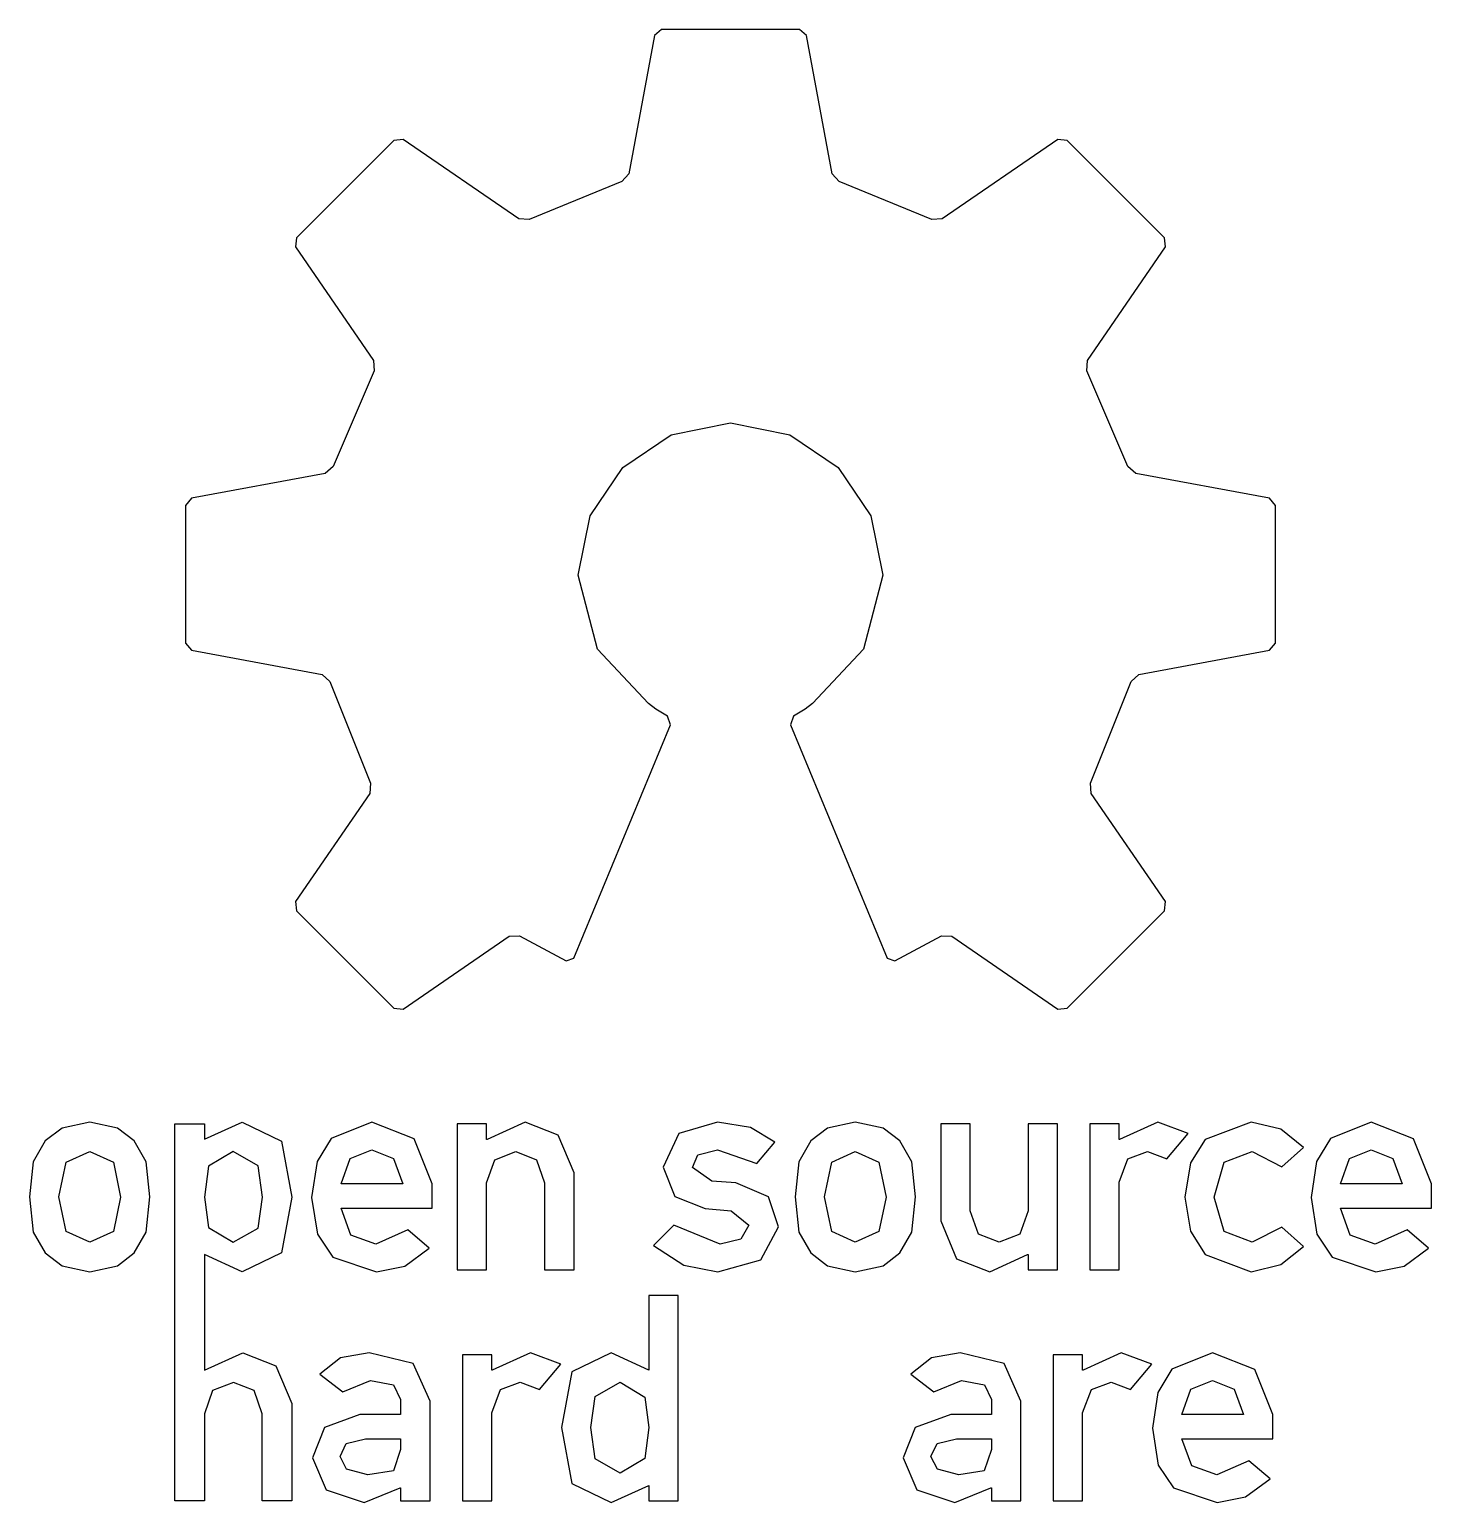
# Model space of a CAD drawing. Extents: x 0 to 48.6, y -22.9 to 28.2.
import ezdxf

# ---------------------------------------------------------------- set-up
doc = ezdxf.new("R2010")
doc.units = 0
doc.layers.get('0').update_dxf_attribs({"linetype": 'CONTINUOUS'})

msp = doc.modelspace()

# ---------------------------------------------------------------- linework, layer by layer
at = {"color": 7}
for points in [[(42.992604, 11.965093), (38.353153, 12.827847), (38.078551, 13.064067), (36.656433, 16.381871), (36.679011, 16.740576), (39.382136, 20.680398), (39.352502, 21.001002), (35.976278, 24.377227), (35.655956, 24.40686), (31.646989, 21.655758), (31.286591, 21.629793), (28.070387, 22.94636), (27.83332, 23.217858), (26.940087, 28.016482), (26.692578, 28.222222), (21.917378, 28.222222), (21.670151, 28.016482), (20.7772, 23.217858), (20.540133, 22.94636), (17.323647, 21.629793), (16.963249, 21.655758), (12.954564, 24.40686), (12.63396, 24.377227), (9.257453, 21.001002), (9.22782, 20.680398), (11.931227, 16.740576), (11.953522, 16.381871), (10.531122, 13.064067), (10.25652, 12.827847), (5.617351, 11.965093), (5.411611, 11.717302), (5.411893, 6.942384), (5.617633, 6.694593), (10.143067, 5.852442), (10.411742, 5.614529), (11.824547, 2.08534), (11.797736, 1.724942), (9.227256, -2.020993), (9.256889, -2.34188), (12.633678, -5.718104), (12.954282, -5.747738), (16.633896, -3.222131), (16.986673, -3.209996), (18.609451, -4.076418), (18.876151, -3.978204), (22.222178, 4.106616), (22.123964, 4.408876), (21.717847, 4.657513), (21.461024, 4.854222), (19.693149, 6.729236), (19.024036, 9.302327), (19.439048, 11.357822), (20.57079, 13.036338), (22.24932, 14.168014), (24.304696, 14.582987), (26.360027, 14.168014), (28.03846, 13.036338), (29.170105, 11.357822), (29.585073, 9.302327), (28.916066, 6.729236), (27.148084, 4.854222), (26.891827, 4.657513), (26.485709, 4.408876), (26.387496, 4.106616), (29.73324, -3.978487), (29.99994, -4.0767), (31.622718, -3.210278), (31.975496, -3.222413), (35.655391, -5.74802), (35.975713, -5.718387), (39.352502, -2.342162), (39.382136, -2.021276), (36.811373, 1.72466), (36.784844, 2.085058), (38.197649, 5.614247), (38.466042, 5.85216), (42.991476, 6.694311), (43.197216, 6.942102), (43.19778, 11.71702), (42.992604, 11.965093)], [(0, -12.2555), (0.128587, -13.48105), (0.549487, -14.204527), (1.128113, -14.645428), (2.089009, -14.85392), (3.049658, -14.645428), (3.628249, -14.204527), (4.049289, -13.480944), (4.178018, -12.2555), (4.049289, -11.038487), (3.628249, -10.316351), (3.049658, -9.875167), (2.089009, -9.666393), (1.128113, -9.875167), (0.549487, -10.316351), (0.128587, -11.038593), (0, -12.2555)], [(5.044158, -22.798193), (5.044158, -9.726789), (6.067496, -9.726789), (6.067496, -10.25652), (7.377007, -9.666676), (8.736471, -10.326511), (9.096022, -12.26566), (8.736471, -14.194367), (7.377007, -14.854202), (6.067496, -14.25448), (6.063827, -18.270502), (7.402971, -17.67078), (8.543643, -18.119231), (9.092071, -19.429589), (9.092071, -22.798193), (8.072684, -22.798193), (8.072684, -19.779827), (7.786546, -18.976234), (7.073053, -18.690167), (6.351058, -18.976234), (6.063827, -19.779827), (6.063827, -22.798193), (5.044158, -22.798193), (5.044158, -22.798193)], [(13.961251, -12.645249), (13.961251, -11.805638), (13.336623, -10.244843), (11.872524, -9.666393), (10.460567, -10.232531), (9.972128, -11.037041), (9.783516, -12.275256), (9.988713, -13.555067), (10.518105, -14.34405), (12.032262, -14.85392), (13.014325, -14.661515), (13.861344, -14.034347), (13.12164, -13.404991), (12.012507, -13.894929), (11.145238, -13.581239), (10.802902, -12.645249), (13.961251, -12.645249), (13.961251, -12.645249)], [(14.831342, -14.793807), (15.850729, -14.793807), (15.850729, -11.776004), (16.138102, -10.972412), (16.860238, -10.686344), (17.573731, -10.972412), (17.859869, -11.776004), (17.859869, -14.793807), (18.879256, -14.793807), (18.879256, -11.425767), (18.330827, -10.114915), (17.190156, -9.666393), (15.871049, -10.266116), (15.850729, -10.266116), (15.850729, -9.726507), (14.831342, -9.726507), (14.831342, -14.793807), (14.831342, -14.793807)], [(21.63572, -13.9446), (22.686504, -14.628001), (23.864711, -14.854202), (25.356432, -14.445721), (25.963598, -13.294924), (25.622673, -12.258146), (24.494349, -11.775722), (23.654738, -11.716173), (22.985307, -11.236113), (23.176406, -10.800292), (23.854551, -10.626513), (25.214298, -11.096131), (25.843653, -10.356991), (24.995329, -9.854494), (23.854269, -9.666958), (22.50881, -10.060517), (21.965356, -11.226236), (22.380152, -12.245622), (23.424444, -12.665569), (24.324169, -12.745438), (24.943929, -13.245253), (24.661389, -13.731134), (23.944298, -13.894647), (22.345227, -13.245253), (21.63572, -13.9446), (21.63572, -13.9446)], [(26.543282, -12.2555), (26.672152, -13.48105), (27.093333, -14.204527), (27.671783, -14.645428), (28.632291, -14.85392), (29.593293, -14.645428), (30.171813, -14.204527), (30.592713, -13.480944), (30.7213, -12.2555), (30.592713, -11.038487), (30.171813, -10.316351), (29.593293, -9.875167), (28.632291, -9.666393), (27.671783, -9.875167), (27.093333, -10.316351), (26.672152, -11.038593), (26.543282, -12.2555)], [(36.757187, -14.793807), (37.776856, -14.793807), (37.776856, -11.745524), (38.084054, -10.938404), (38.766327, -10.686062), (39.43604, -10.935829), (40.175744, -10.056142), (39.116282, -9.666393), (37.796611, -10.266116), (37.776856, -10.266116), (37.776856, -9.726507), (36.757187, -9.726507), (36.757187, -14.793807), (36.757187, -14.793807)], [(43.422429, -13.305084), (42.393447, -13.834816), (41.422567, -13.462247), (41.073776, -12.264813), (41.422461, -11.059513), (42.393447, -10.686062), (43.422429, -11.215793), (44.172011, -10.54608), (43.386269, -9.914996), (42.353089, -9.666393), (40.765271, -10.268585), (40.249135, -11.074665), (40.054389, -12.264813), (40.249135, -13.449816), (40.765271, -14.253104), (42.353089, -14.85392), (43.386481, -14.605282), (44.172011, -13.974798), (43.422429, -13.305084), (43.422429, -13.305084)], [(48.609391, -12.645249), (48.609391, -11.805638), (47.98441, -10.244843), (46.520382, -9.666393), (45.108319, -10.232531), (44.619946, -11.037041), (44.431373, -12.275256), (44.636575, -13.555067), (45.165998, -14.34405), (46.680402, -14.85392), (47.66243, -14.661515), (48.509202, -14.034347), (47.769498, -13.404991), (46.660364, -13.894929), (45.793237, -13.581239), (45.451042, -12.645249), (48.609391, -12.645249), (48.609391, -12.645249)], [(31.591673, -13.095111), (32.141478, -14.405469), (33.290933, -14.85392), (34.600162, -14.254198), (34.619918, -14.254198), (34.619918, -14.794371), (35.639022, -14.794371), (35.639022, -9.726507), (34.619918, -9.726507), (34.619918, -12.744873), (34.333744, -13.548254), (33.620004, -13.834533), (32.898115, -13.548254), (32.610778, -12.744873), (32.610778, -9.726507), (31.591673, -9.726507), (31.591673, -13.095111), (31.591673, -13.095111)], [(3.158349, -12.265378), (2.908582, -13.464822), (2.089009, -13.834816), (1.269436, -13.464822), (1.019387, -12.2555), (1.269436, -11.056056), (2.089009, -10.686062), (2.908582, -11.056056), (3.158349, -12.265378)], [(7.067127, -13.834816), (7.931714, -13.342408), (8.076636, -12.265378), (7.931714, -11.179492), (7.067127, -10.686062), (6.211288, -11.198331), (6.067496, -12.265378), (6.211182, -13.323782), (7.067127, -13.834816)], [(10.802902, -11.80592), (11.120332, -10.927256), (11.872524, -10.626231), (12.620872, -10.927256), (12.941864, -11.80592), (10.802902, -11.80592), (10.802902, -11.80592)], [(29.701631, -12.265378), (29.451864, -13.464822), (28.632291, -13.834816), (27.813282, -13.464822), (27.562951, -12.2555), (27.813282, -11.056056), (28.632291, -10.686062), (29.451864, -11.056056), (29.701631, -12.265378)], [(45.451042, -11.80592), (45.768225, -10.927256), (46.520382, -10.626231), (47.268624, -10.927256), (47.589722, -11.80592), (45.451042, -11.80592), (45.451042, -11.80592)], [(21.4757, -22.798193), (22.495087, -22.798193), (22.495087, -15.681396), (21.4757, -15.681396), (21.4757, -18.270502), (20.166189, -17.67078), (18.807007, -18.330616), (18.447173, -20.259887), (18.807007, -22.198471), (20.166189, -22.858307), (21.4757, -22.268462), (21.4757, -22.798193), (21.4757, -22.798193)], [(12.868487, -22.798193), (13.888156, -22.798193), (13.888156, -19.339842), (13.302156, -18.036893), (11.779109, -17.67078), (10.785792, -17.838067), (10.069971, -18.410484), (10.869507, -19.020084), (11.829062, -18.629771), (12.622354, -18.774939), (12.868487, -19.279729), (12.868487, -19.80946), (11.459069, -19.80946), (10.22604, -20.255653), (9.810044, -21.308907), (10.281003, -22.413489), (11.599051, -22.858307), (12.848449, -22.348331), (12.868487, -22.348331), (12.868487, -22.798193), (12.868487, -22.798193)], [(15.008013, -22.798193), (16.0274, -22.798193), (16.0274, -19.749347), (16.334846, -18.942438), (17.017153, -18.689884), (17.686867, -18.940216), (18.426289, -18.060529), (17.366827, -17.67078), (16.047438, -18.270502), (16.0274, -18.270502), (16.0274, -17.730893), (15.008013, -17.730893), (15.008013, -22.798193), (15.008013, -22.798193)], [(33.354716, -22.798193), (34.374384, -22.798193), (34.374384, -19.339842), (33.788279, -18.036893), (32.265338, -17.67078), (31.271986, -17.838067), (30.555918, -18.410484), (31.355736, -19.020084), (32.314727, -18.629771), (33.108265, -18.774939), (33.354433, -19.279729), (33.354433, -19.80946), (31.945016, -19.80946), (30.711951, -20.255653), (30.295709, -21.308907), (30.766808, -22.413489), (32.084998, -22.858307), (33.334678, -22.348331), (33.354433, -22.348331), (33.354433, -22.798193), (33.354716, -22.798193)], [(35.494524, -22.798193), (36.513629, -22.798193), (36.513629, -19.749347), (36.820828, -18.942438), (37.5031, -18.689884), (38.172813, -18.940216), (38.912518, -18.060529), (37.853056, -17.67078), (36.533949, -18.270502), (36.513629, -18.270502), (36.513629, -17.730893), (35.494524, -17.730893), (35.494524, -22.798193), (35.494524, -22.798193)], [(43.10888, -20.649353), (43.10888, -19.809178), (42.484393, -18.248877), (41.020436, -17.670498), (39.608584, -18.236353), (39.120079, -19.040669), (38.931427, -20.278796), (39.136629, -21.558934), (39.666051, -22.348084), (41.180456, -22.858024), (42.162271, -22.665619), (43.009256, -22.038451), (42.269551, -21.408531), (41.160418, -21.898469), (40.29329, -21.584849), (39.951096, -20.649353), (43.10888, -20.649353), (43.10888, -20.649353)], [(20.476069, -18.689884), (21.332014, -19.201201), (21.4757, -20.259887), (21.332014, -21.326651), (20.476069, -21.838638), (19.611481, -21.345278), (19.46656, -20.259887), (19.611481, -19.182362), (20.476069, -18.689884)], [(39.951096, -19.80946), (40.268278, -18.931008), (41.020436, -18.629771), (41.768889, -18.931008), (42.089776, -19.80946), (39.951096, -19.80946), (39.951096, -19.80946)], [(12.868487, -21.018782), (12.617379, -21.754853), (11.729156, -21.898469), (10.99058, -21.706029), (10.769318, -21.258953), (10.984301, -20.815124), (11.649287, -20.648789), (12.868487, -20.648789), (12.868487, -21.018782), (12.868487, -21.018782)], [(33.354716, -21.018782), (33.103608, -21.754853), (32.215384, -21.898469), (31.477056, -21.706029), (31.255829, -21.258953), (31.470776, -20.815124), (32.135516, -20.648789), (33.354716, -20.648789), (33.354716, -21.018782), (33.354716, -21.018782)]]:
    msp.add_lwpolyline(points, dxfattribs=at)

doc.saveas('drawing.dxf')
